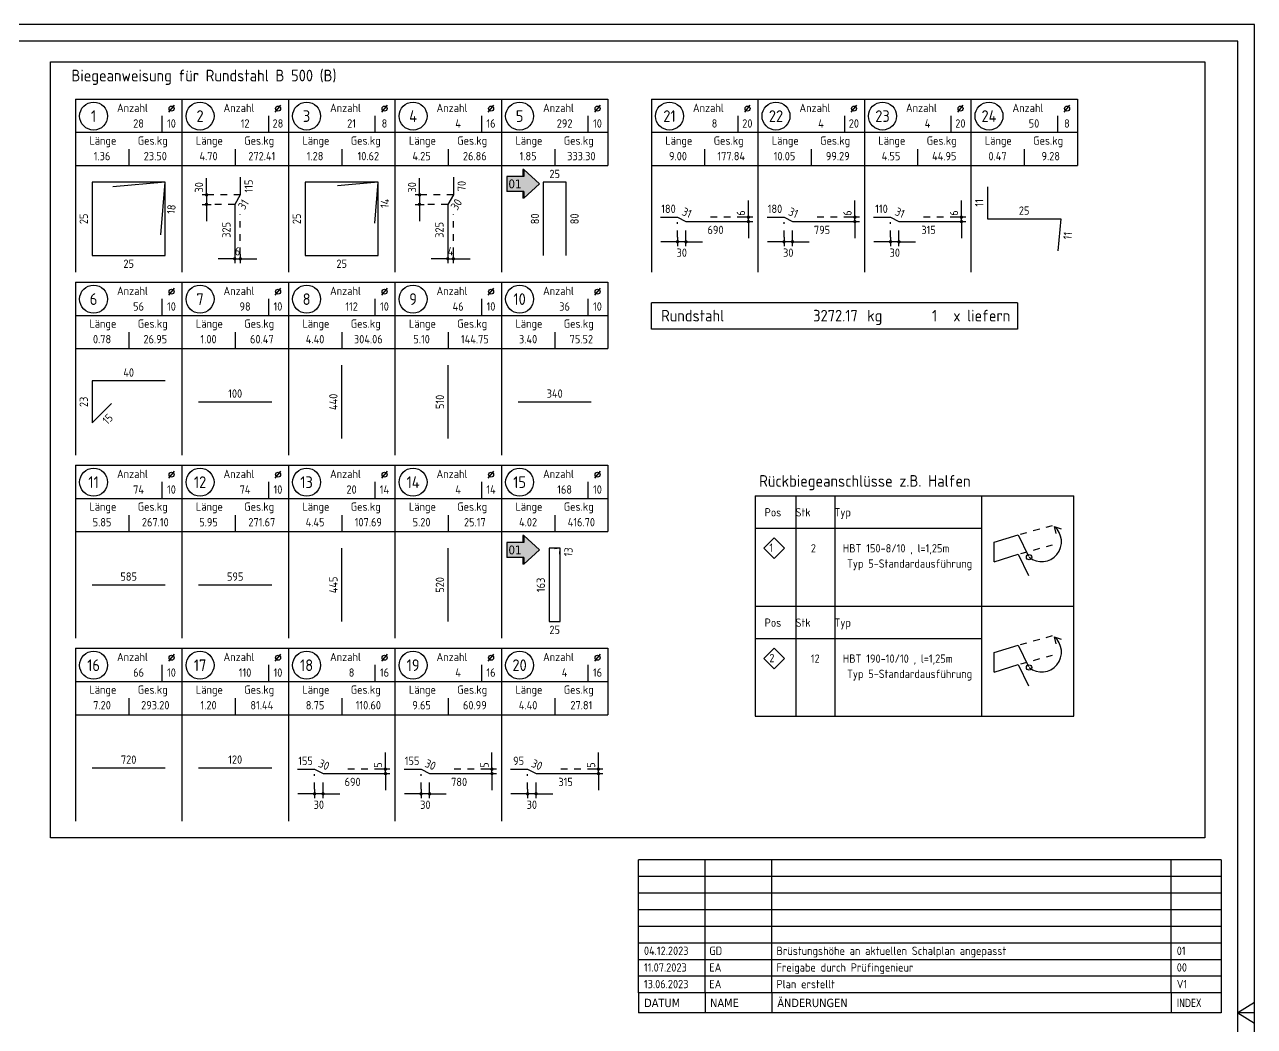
# Model space of a CAD drawing. Extents: x 40 to 135.7, y -30.7 to 15.6.
# Drawn here: x 90.43 to 108.91, y -4.36 to 10.69 of the extents above; entities that cross this region are included whole.
import ezdxf
from ezdxf.enums import TextEntityAlignment as Align

# ---------------------------------------------------------------- set-up
doc = ezdxf.new("R2010")
doc.units = 0
doc.header["$LTSCALE"] = 0.5
for name, pattern in [('AUSGEZOGEN', [1000.01, 1000, 0.01]), ('DOT', [0.175, 0.05, -0.125]), ('HIDDEN4', [0.12, 0.02, -0.1])]:
    doc.linetypes.add(name, pattern=pattern)
for name, color, linetype in [('BET-ANS', 7, 'Continuous'), ('grau_hell', 7, 'Continuous'), ('HBT', 7, 'Continuous'), ('INDEX', 7, 'Continuous'), ('MASSE', 7, 'Continuous'), ('OBJEKT', 7, 'Continuous'), ('RAHMEN', 7, 'Continuous'), ('RND', 7, 'Continuous'), ('RND_BILD', 7, 'Continuous'), ('STEMPEL', 7, 'Continuous'), ('TEXT', 7, 'Continuous')]:
    doc.layers.add(name, color=color, linetype=linetype)
doc.styles.add('helv', font='tahoma.ttf')
doc.styles.add('liste', font='isocp-e.shx')
doc.styles.add('txt', font='isocp.shx')
doc.dimstyles.new('DOT_I', dxfattribs={"dimscale": 0.5, "dimtxt": 0.25, "dimasz": 0.25, "dimexe": 0.1, "dimexo": 0.3, "dimgap": 0.1, "dimtad": 1, "dimdec": 3, "dimzin": 3, "dimtxsty": 'txt', "dimblk": 'DOT', "dimblk1": 'DOT', "dimblk2": 'DOT', "dimsah": 1, "dimcen": 0.1, "dimse1": 1, "dimse2": 1, "dimazin": 0, "dimtfac": 1, "dimtdec": 4, "dimtix": 1, "dimtmove": 2, "dimatfit": 3, "dimfxl": 0, "dimtvp": 1, "dimtolj": 1, "dimtzin": 0, "dimarcsym": 0})

# ---------------------------------------------------------------- blocks, each defined once
blk = doc.blocks.new('Plankopf-ER')
at = {"layer": 'RAHMEN', "color": 7, "linetype": 'Continuous'}
for p, q in [((-0.5, 4.6), (-18, 4.6)), ((-18, 4.1), (-18, 4.6)), ((-16, 4.1), (-16, 4.6)), ((-14, 4.1), (-14, 4.6)), ((-2, 4.1), (-2, 4.6)), ((-0.5, 4.6), (-0.5, 4.1)), ((-0.5, 4.1), (-18, 4.1)), ((-18, 3.6), (-18, 4.1)), ((-16, 3.6), (-16, 4.1)), ((-14, 3.6), (-14, 4.1)), ((-2, 3.6), (-2, 4.1)), ((-0.5, 4.1), (-0.5, 3.6)), ((-0.5, 3.6), (-18, 3.6)), ((-18, 3.1), (-18, 3.6)), ((-16, 3.1), (-16, 3.6)), ((-14, 3.1), (-14, 3.6)), ((-2, 3.1), (-2, 3.6)), ((-0.5, 3.6), (-0.5, 3.1)), ((-0.5, 3.1), (-18, 3.1)), ((-18, 2.6), (-18, 3.1)), ((-16, 2.6), (-16, 3.1)), ((-14, 2.6), (-14, 3.1)), ((-2, 2.6), (-2, 3.1)), ((-0.5, 3.1), (-0.5, 2.6)), ((-0.5, 2.6), (-18, 2.6)), ((-18, 2.1), (-18, 2.6)), ((-16, 2.1), (-16, 2.6)), ((-14, 2.1), (-14, 2.6)), ((-2, 2.1), (-2, 2.6)), ((-0.5, 2.6), (-0.5, 2.1)), ((-0.5, 2.1), (-18, 2.1)), ((-18, 1.6), (-18, 2.1)), ((-16, 1.6), (-16, 2.1)), ((-14, 1.6), (-14, 2.1)), ((-2, 1.6), (-2, 2.1)), ((-0.5, 2.1), (-0.5, 1.6)), ((-0.5, 1.6), (-18, 1.6)), ((-18, 1.1), (-18, 1.6)), ((-16, 1.1), (-16, 1.6)), ((-14, 1.1), (-14, 1.6)), ((-2, 1.1), (-2, 1.6)), ((-0.5, 1.6), (-0.5, 1.1)), ((-0.5, 1.1), (-18, 1.1)), ((-18, 0.6), (-18, 1.1)), ((-16, 0.6), (-16, 1.1)), ((-14, 0.6), (-14, 1.1)), ((-2, 0.6), (-2, 1.1)), ((-0.5, 1.1), (-0.5, 0.6)), ((-0.5, 0.6), (-18, 0.6)), ((-18, 0.6), (-18, 0)), ((-16, 0.6), (-16, 0)), ((-14, 0.6), (-14, 0)), ((-2, 0.6), (-2, 0)), ((-0.5, 0.6), (-0.5, 0)), ((-0.5, 0), (-18, 0))]:
    blk.add_line(p, q, dxfattribs=at)
at = {"layer": 'RAHMEN', "color": 7, "linetype": 'Continuous', "style": 'txt'}
for tag, p in [('INDEX-D8', (-17.841, 4.242)), ('INDEX-N8', (-15.876, 4.242)), ('INDEX-X8', (-13.857, 4.242)), ('INDEX8', (-1.833, 4.242)), ('INDEX-D7', (-17.841, 3.742)), ('INDEX-N7', (-15.876, 3.742)), ('INDEX-X7', (-13.857, 3.742)), ('INDEX7', (-1.833, 3.742)), ('INDEX-D6', (-17.841, 3.242)), ('INDEX-N6', (-15.876, 3.242)), ('INDEX-X6', (-13.857, 3.242)), ('INDEX6', (-1.833, 3.242)), ('INDEX-D5', (-17.841, 2.742)), ('INDEX-N5', (-15.876, 2.742)), ('INDEX-X5', (-13.857, 2.742)), ('INDEX5', (-1.833, 2.742)), ('INDEX-D4', (-17.841, 2.242)), ('INDEX-N4', (-15.876, 2.242)), ('INDEX-X4', (-13.857, 2.242)), ('INDEX4', (-1.833, 2.242)), ('INDEX-D3', (-17.841, 1.742)), ('INDEX-N3', (-15.876, 1.742)), ('INDEX-X3', (-13.857, 1.742)), ('INDEX3', (-1.833, 1.742)), ('INDEX-D2', (-17.841, 1.242)), ('INDEX-N2', (-15.876, 1.242)), ('INDEX-X2', (-13.857, 1.242)), ('INDEX2', (-1.833, 1.242)), ('INDEX-D1', (-17.841, 0.742)), ('INDEX-N1', (-15.876, 0.742)), ('INDEX-X1', (-13.857, 0.742)), ('INDEX1', (-1.833, 0.742))]:
    blk.add_attdef(tag, p, '', height=0.25, dxfattribs=at)
at = {"layer": 'STEMPEL', "color": 7, "linetype": 'Continuous', "style": 'helv'}
for s, p in [('DATUM', (-17.833, 0.176)), ('NAME', (-15.853, 0.176)), ('ÄNDERUNGEN', (-13.833, 0.176))]:
    blk.add_text(s, height=0.25, dxfattribs=at).set_placement(p)
at = {"layer": 'STEMPEL', "color": 7, "linetype": 'Continuous', "style": 'helv', "width": 0.8}
blk.add_text('INDEX', height=0.25, dxfattribs=at).set_placement((-1.833, 0.176))
blk = doc.blocks.new('A1-57-0')
at = {"layer": 'RAHMEN'}
for p, q in [((137.9, 59.4), (0, 59.4)), ((137.9, 0), (137.9, 59.4))]:
    blk.add_line(p, q, dxfattribs=at)
at = {"layer": 'RAHMEN', "color": 5}
for p, q in [((137.4, 58.9), (2, 58.9)), ((137.4, 0.5), (137.4, 58.9))]:
    blk.add_line(p, q, dxfattribs=at)
at = {"layer": 'RAHMEN', "color": 7, "linetype": 'Continuous'}
for p, q in [((137.9, 30.01), (137.4, 29.7)), ((137.4, 29.7), (137.9, 29.39))]:
    blk.add_line(p, q, dxfattribs=at)
blk = doc.blocks.new('DOT')
at = {"layer": 'MASSE', "color": 7, "linetype": 'Continuous'}
for p, q in [((0, 0), (-1, 0)), ((0, 0.54), (0, -0.54))]:
    blk.add_line(p, q, dxfattribs=at)
at = {"layer": 'MASSE', "color": 7, "linetype": 'Continuous', "const_width": 0.2}
blk.add_lwpolyline([(-0.1, 0, 1), (0.1, 0, 1)], format="xyb", close=True, dxfattribs=at)
blk = doc.blocks.new('*D63')
at = {"layer": 'DEFPOINTS', "color": 0, "linetype": 'AUSGEZOGEN', "transparency": 16777216}
for p in [(96.788, 7.171), (96.872, 7.171), (96.872, 7.171)]:
    blk.add_point(p, dxfattribs=at)
at = {"layer": 'RND_BILD', "color": 0, "linetype": 'AUSGEZOGEN', "lineweight": -2, "transparency": 16777216}
for p, q in [((96.663, 7.171), (96.538, 7.171)), ((96.788, 7.171), (96.872, 7.171)), ((96.997, 7.171), (97.122, 7.171))]:
    blk.add_line(p, q, dxfattribs=at)
at = {"layer": 'RND_BILD', "color": 0, "linetype": 'AUSGEZOGEN', "lineweight": -2, "transparency": 16777216, "xscale": 0.125, "yscale": 0.125, "zscale": 0.125}
blk.add_blockref('DOT', (96.788, 7.171), dxfattribs=at)
at = {"layer": 'RND_BILD', "color": 0, "linetype": 'AUSGEZOGEN', "lineweight": -2, "transparency": 16777216, "xscale": 0.125, "yscale": 0.125, "zscale": 0.125, "rotation": 180}
blk.add_blockref('DOT', (96.872, 7.171), dxfattribs=at)
at = {"layer": 'RND_BILD', "color": 0, "linetype": 'AUSGEZOGEN', "transparency": 16777216, "insert": (96.83, 7.283), "char_height": 0.125, "attachment_point": 5, "style": 'txt'}
blk.add_mtext('\\A1;4', dxfattribs=at)
blk = doc.blocks.new('*D64')
at = {"layer": 'DEFPOINTS', "color": 0, "linetype": 'AUSGEZOGEN', "transparency": 16777216}
for p in [(96.364, 8.131), (96.364, 7.988), (96.364, 7.988)]:
    blk.add_point(p, dxfattribs=at)
at = {"layer": 'MASSE', "color": 0, "linetype": 'AUSGEZOGEN', "lineweight": -2, "transparency": 16777216}
for p, q in [((96.364, 8.256), (96.364, 8.381)), ((96.364, 8.131), (96.364, 7.988)), ((96.364, 7.863), (96.364, 7.738))]:
    blk.add_line(p, q, dxfattribs=at)
at = {"layer": 'MASSE', "color": 0, "linetype": 'AUSGEZOGEN', "lineweight": -2, "transparency": 16777216, "xscale": 0.125, "yscale": 0.125, "zscale": 0.125}
for p, rotation in [((96.364, 8.131), 270), ((96.364, 7.988), 90)]:
    blk.add_blockref('DOT', p, dxfattribs=dict(at, rotation=rotation))
at = {"layer": 'MASSE', "color": 0, "linetype": 'AUSGEZOGEN', "transparency": 16777216, "insert": (96.251, 8.244), "char_height": 0.125, "attachment_point": 5, "rotation": 90, "style": 'txt'}
blk.add_mtext('\\A1;30', dxfattribs=at)
blk = doc.blocks.new('*D65')
at = {"layer": 'DEFPOINTS', "color": 0, "linetype": 'AUSGEZOGEN', "transparency": 16777216}
for p in [(93.588, 7.171), (93.672, 7.171), (93.672, 7.171)]:
    blk.add_point(p, dxfattribs=at)
at = {"layer": 'RND_BILD', "color": 0, "linetype": 'AUSGEZOGEN', "lineweight": -2, "transparency": 16777216}
for p, q in [((93.463, 7.171), (93.338, 7.171)), ((93.588, 7.171), (93.672, 7.171)), ((93.797, 7.171), (93.922, 7.171))]:
    blk.add_line(p, q, dxfattribs=at)
at = {"layer": 'RND_BILD', "color": 0, "linetype": 'AUSGEZOGEN', "lineweight": -2, "transparency": 16777216, "xscale": 0.125, "yscale": 0.125, "zscale": 0.125}
blk.add_blockref('DOT', (93.588, 7.171), dxfattribs=at)
at = {"layer": 'RND_BILD', "color": 0, "linetype": 'AUSGEZOGEN', "lineweight": -2, "transparency": 16777216, "xscale": 0.125, "yscale": 0.125, "zscale": 0.125, "rotation": 180}
blk.add_blockref('DOT', (93.672, 7.171), dxfattribs=at)
at = {"layer": 'RND_BILD', "color": 0, "linetype": 'AUSGEZOGEN', "transparency": 16777216, "insert": (93.63, 7.283), "char_height": 0.125, "attachment_point": 5, "style": 'txt'}
blk.add_mtext('\\A1;6', dxfattribs=at)
blk = doc.blocks.new('*D66')
at = {"layer": 'DEFPOINTS', "color": 0, "linetype": 'AUSGEZOGEN', "transparency": 16777216}
for p in [(93.164, 8.131), (93.164, 7.988), (93.164, 7.988)]:
    blk.add_point(p, dxfattribs=at)
at = {"layer": 'MASSE', "color": 0, "linetype": 'AUSGEZOGEN', "lineweight": -2, "transparency": 16777216}
for p, q in [((93.164, 8.256), (93.164, 8.381)), ((93.164, 8.131), (93.164, 7.988)), ((93.164, 7.863), (93.164, 7.738))]:
    blk.add_line(p, q, dxfattribs=at)
at = {"layer": 'MASSE', "color": 0, "linetype": 'AUSGEZOGEN', "lineweight": -2, "transparency": 16777216, "xscale": 0.125, "yscale": 0.125, "zscale": 0.125}
for p, rotation in [((93.164, 8.131), 270), ((93.164, 7.988), 90)]:
    blk.add_blockref('DOT', p, dxfattribs=dict(at, rotation=rotation))
at = {"layer": 'MASSE', "color": 0, "linetype": 'AUSGEZOGEN', "transparency": 16777216, "insert": (93.051, 8.244), "char_height": 0.125, "attachment_point": 5, "rotation": 90, "style": 'txt'}
blk.add_mtext('\\A1;30', dxfattribs=at)
blk = doc.blocks.new('*D67')
at = {"layer": 'DEFPOINTS', "color": 0, "linetype": 'AUSGEZOGEN', "transparency": 16777216}
for p in [(104.504, 7.796), (104.504, 7.796), (104.504, 7.729)]:
    blk.add_point(p, dxfattribs=at)
at = {"layer": 'RND_BILD', "color": 0, "linetype": 'AUSGEZOGEN', "lineweight": -2, "transparency": 16777216}
for p, q in [((104.504, 7.921), (104.504, 8.046)), ((104.504, 7.729), (104.504, 7.796)), ((104.504, 7.604), (104.504, 7.479))]:
    blk.add_line(p, q, dxfattribs=at)
at = {"layer": 'RND_BILD', "color": 0, "linetype": 'AUSGEZOGEN', "lineweight": -2, "transparency": 16777216, "xscale": 0.125, "yscale": 0.125, "zscale": 0.125}
for p, rotation in [((104.504, 7.796), 270), ((104.504, 7.729), 90)]:
    blk.add_blockref('DOT', p, dxfattribs=dict(at, rotation=rotation))
at = {"layer": 'RND_BILD', "color": 0, "linetype": 'AUSGEZOGEN', "transparency": 16777216, "insert": (104.392, 7.857), "char_height": 0.125, "attachment_point": 5, "rotation": 90, "style": 'txt'}
blk.add_mtext('\\A1;6', dxfattribs=at)
blk = doc.blocks.new('*D68')
at = {"layer": 'DEFPOINTS', "color": 0, "linetype": 'AUSGEZOGEN', "transparency": 16777216}
for p in [(103.439, 7.426), (103.439, 7.426), (103.566, 7.426)]:
    blk.add_point(p, dxfattribs=at)
at = {"layer": 'MASSE', "color": 0, "linetype": 'AUSGEZOGEN', "lineweight": -2, "transparency": 16777216}
for p, q in [((103.314, 7.426), (103.189, 7.426)), ((103.566, 7.426), (103.439, 7.426)), ((103.691, 7.426), (103.816, 7.426))]:
    blk.add_line(p, q, dxfattribs=at)
at = {"layer": 'MASSE', "color": 0, "linetype": 'AUSGEZOGEN', "lineweight": -2, "transparency": 16777216, "xscale": 0.125, "yscale": 0.125, "zscale": 0.125}
blk.add_blockref('DOT', (103.439, 7.426), dxfattribs=at)
at = {"layer": 'MASSE', "color": 0, "linetype": 'AUSGEZOGEN', "lineweight": -2, "transparency": 16777216, "xscale": 0.125, "yscale": 0.125, "zscale": 0.125, "rotation": 180}
blk.add_blockref('DOT', (103.566, 7.426), dxfattribs=at)
at = {"layer": 'MASSE', "color": 0, "linetype": 'AUSGEZOGEN', "transparency": 16777216, "insert": (103.503, 7.262), "char_height": 0.125, "attachment_point": 5, "style": 'txt'}
blk.add_mtext('\\A1;30', dxfattribs=at)
blk = doc.blocks.new('*D69')
at = {"layer": 'DEFPOINTS', "color": 0, "linetype": 'AUSGEZOGEN', "transparency": 16777216}
for p in [(102.904, 7.796), (102.904, 7.796), (102.904, 7.729)]:
    blk.add_point(p, dxfattribs=at)
at = {"layer": 'RND_BILD', "color": 0, "linetype": 'AUSGEZOGEN', "lineweight": -2, "transparency": 16777216}
for p, q in [((102.904, 7.921), (102.904, 8.046)), ((102.904, 7.729), (102.904, 7.796)), ((102.904, 7.604), (102.904, 7.479))]:
    blk.add_line(p, q, dxfattribs=at)
at = {"layer": 'RND_BILD', "color": 0, "linetype": 'AUSGEZOGEN', "lineweight": -2, "transparency": 16777216, "xscale": 0.125, "yscale": 0.125, "zscale": 0.125}
for p, rotation in [((102.904, 7.796), 270), ((102.904, 7.729), 90)]:
    blk.add_blockref('DOT', p, dxfattribs=dict(at, rotation=rotation))
at = {"layer": 'RND_BILD', "color": 0, "linetype": 'AUSGEZOGEN', "transparency": 16777216, "insert": (102.792, 7.857), "char_height": 0.125, "attachment_point": 5, "rotation": 90, "style": 'txt'}
blk.add_mtext('\\A1;6', dxfattribs=at)
blk = doc.blocks.new('*D70')
at = {"layer": 'DEFPOINTS', "color": 0, "linetype": 'AUSGEZOGEN', "transparency": 16777216}
for p in [(101.839, 7.426), (101.839, 7.426), (101.966, 7.426)]:
    blk.add_point(p, dxfattribs=at)
at = {"layer": 'MASSE', "color": 0, "linetype": 'AUSGEZOGEN', "lineweight": -2, "transparency": 16777216}
for p, q in [((101.714, 7.426), (101.589, 7.426)), ((101.966, 7.426), (101.839, 7.426)), ((102.091, 7.426), (102.216, 7.426))]:
    blk.add_line(p, q, dxfattribs=at)
at = {"layer": 'MASSE', "color": 0, "linetype": 'AUSGEZOGEN', "lineweight": -2, "transparency": 16777216, "xscale": 0.125, "yscale": 0.125, "zscale": 0.125}
blk.add_blockref('DOT', (101.839, 7.426), dxfattribs=at)
at = {"layer": 'MASSE', "color": 0, "linetype": 'AUSGEZOGEN', "lineweight": -2, "transparency": 16777216, "xscale": 0.125, "yscale": 0.125, "zscale": 0.125, "rotation": 180}
blk.add_blockref('DOT', (101.966, 7.426), dxfattribs=at)
at = {"layer": 'MASSE', "color": 0, "linetype": 'AUSGEZOGEN', "transparency": 16777216, "insert": (101.903, 7.262), "char_height": 0.125, "attachment_point": 5, "style": 'txt'}
blk.add_mtext('\\A1;30', dxfattribs=at)
blk = doc.blocks.new('*D71')
at = {"layer": 'DEFPOINTS', "color": 0, "linetype": 'AUSGEZOGEN', "transparency": 16777216}
for p in [(101.304, 7.796), (101.304, 7.796), (101.304, 7.729)]:
    blk.add_point(p, dxfattribs=at)
at = {"layer": 'RND_BILD', "color": 0, "linetype": 'AUSGEZOGEN', "lineweight": -2, "transparency": 16777216}
for p, q in [((101.304, 7.921), (101.304, 8.046)), ((101.304, 7.729), (101.304, 7.796)), ((101.304, 7.604), (101.304, 7.479))]:
    blk.add_line(p, q, dxfattribs=at)
at = {"layer": 'RND_BILD', "color": 0, "linetype": 'AUSGEZOGEN', "lineweight": -2, "transparency": 16777216, "xscale": 0.125, "yscale": 0.125, "zscale": 0.125}
for p, rotation in [((101.304, 7.796), 270), ((101.304, 7.729), 90)]:
    blk.add_blockref('DOT', p, dxfattribs=dict(at, rotation=rotation))
at = {"layer": 'RND_BILD', "color": 0, "linetype": 'AUSGEZOGEN', "transparency": 16777216, "insert": (101.192, 7.857), "char_height": 0.125, "attachment_point": 5, "rotation": 90, "style": 'txt'}
blk.add_mtext('\\A1;6', dxfattribs=at)
blk = doc.blocks.new('*D72')
at = {"layer": 'DEFPOINTS', "color": 0, "linetype": 'AUSGEZOGEN', "transparency": 16777216}
for p in [(100.239, 7.426), (100.239, 7.426), (100.366, 7.426)]:
    blk.add_point(p, dxfattribs=at)
at = {"layer": 'MASSE', "color": 0, "linetype": 'AUSGEZOGEN', "lineweight": -2, "transparency": 16777216}
for p, q in [((100.114, 7.426), (99.989, 7.426)), ((100.366, 7.426), (100.239, 7.426)), ((100.491, 7.426), (100.616, 7.426))]:
    blk.add_line(p, q, dxfattribs=at)
at = {"layer": 'MASSE', "color": 0, "linetype": 'AUSGEZOGEN', "lineweight": -2, "transparency": 16777216, "xscale": 0.125, "yscale": 0.125, "zscale": 0.125}
blk.add_blockref('DOT', (100.239, 7.426), dxfattribs=at)
at = {"layer": 'MASSE', "color": 0, "linetype": 'AUSGEZOGEN', "lineweight": -2, "transparency": 16777216, "xscale": 0.125, "yscale": 0.125, "zscale": 0.125, "rotation": 180}
blk.add_blockref('DOT', (100.366, 7.426), dxfattribs=at)
at = {"layer": 'MASSE', "color": 0, "linetype": 'AUSGEZOGEN', "transparency": 16777216, "insert": (100.303, 7.262), "char_height": 0.125, "attachment_point": 5, "style": 'txt'}
blk.add_mtext('\\A1;30', dxfattribs=at)
blk = doc.blocks.new('*D73')
at = {"layer": 'DEFPOINTS', "color": 0, "linetype": 'AUSGEZOGEN', "transparency": 16777216}
for p in [(99.052, -0.498), (99.052, -0.498), (99.052, -0.565)]:
    blk.add_point(p, dxfattribs=at)
at = {"layer": 'RND_BILD', "color": 0, "linetype": 'AUSGEZOGEN', "lineweight": -2, "transparency": 16777216}
for p, q in [((99.052, -0.373), (99.052, -0.248)), ((99.052, -0.565), (99.052, -0.498)), ((99.052, -0.69), (99.052, -0.815))]:
    blk.add_line(p, q, dxfattribs=at)
at = {"layer": 'RND_BILD', "color": 0, "linetype": 'AUSGEZOGEN', "lineweight": -2, "transparency": 16777216, "xscale": 0.125, "yscale": 0.125, "zscale": 0.125}
for p, rotation in [((99.052, -0.498), 270), ((99.052, -0.565), 90)]:
    blk.add_blockref('DOT', p, dxfattribs=dict(at, rotation=rotation))
at = {"layer": 'RND_BILD', "color": 0, "linetype": 'AUSGEZOGEN', "transparency": 16777216, "insert": (98.94, -0.437), "char_height": 0.125, "attachment_point": 5, "rotation": 90, "style": 'txt'}
blk.add_mtext('\\A1;5', dxfattribs=at)
blk = doc.blocks.new('*D74')
at = {"layer": 'DEFPOINTS', "color": 0, "linetype": 'AUSGEZOGEN', "transparency": 16777216}
for p in [(97.987, -0.868), (97.987, -0.868), (98.115, -0.868)]:
    blk.add_point(p, dxfattribs=at)
at = {"layer": 'MASSE', "color": 0, "linetype": 'AUSGEZOGEN', "lineweight": -2, "transparency": 16777216}
for p, q in [((97.862, -0.868), (97.737, -0.868)), ((98.115, -0.868), (97.987, -0.868)), ((98.24, -0.868), (98.365, -0.868))]:
    blk.add_line(p, q, dxfattribs=at)
at = {"layer": 'MASSE', "color": 0, "linetype": 'AUSGEZOGEN', "lineweight": -2, "transparency": 16777216, "xscale": 0.125, "yscale": 0.125, "zscale": 0.125}
blk.add_blockref('DOT', (97.987, -0.868), dxfattribs=at)
at = {"layer": 'MASSE', "color": 0, "linetype": 'AUSGEZOGEN', "lineweight": -2, "transparency": 16777216, "xscale": 0.125, "yscale": 0.125, "zscale": 0.125, "rotation": 180}
blk.add_blockref('DOT', (98.115, -0.868), dxfattribs=at)
at = {"layer": 'MASSE', "color": 0, "linetype": 'AUSGEZOGEN', "transparency": 16777216, "insert": (98.051, -1.033), "char_height": 0.125, "attachment_point": 5, "style": 'txt'}
blk.add_mtext('\\A1;30', dxfattribs=at)
blk = doc.blocks.new('*D75')
at = {"layer": 'DEFPOINTS', "color": 0, "linetype": 'AUSGEZOGEN', "transparency": 16777216}
for p in [(97.452, -0.498), (97.452, -0.498), (97.452, -0.565)]:
    blk.add_point(p, dxfattribs=at)
at = {"layer": 'RND_BILD', "color": 0, "linetype": 'AUSGEZOGEN', "lineweight": -2, "transparency": 16777216}
for p, q in [((97.452, -0.373), (97.452, -0.248)), ((97.452, -0.565), (97.452, -0.498)), ((97.452, -0.69), (97.452, -0.815))]:
    blk.add_line(p, q, dxfattribs=at)
at = {"layer": 'RND_BILD', "color": 0, "linetype": 'AUSGEZOGEN', "lineweight": -2, "transparency": 16777216, "xscale": 0.125, "yscale": 0.125, "zscale": 0.125}
for p, rotation in [((97.452, -0.498), 270), ((97.452, -0.565), 90)]:
    blk.add_blockref('DOT', p, dxfattribs=dict(at, rotation=rotation))
at = {"layer": 'RND_BILD', "color": 0, "linetype": 'AUSGEZOGEN', "transparency": 16777216, "insert": (97.34, -0.437), "char_height": 0.125, "attachment_point": 5, "rotation": 90, "style": 'txt'}
blk.add_mtext('\\A1;5', dxfattribs=at)
blk = doc.blocks.new('*D76')
at = {"layer": 'DEFPOINTS', "color": 0, "linetype": 'AUSGEZOGEN', "transparency": 16777216}
for p in [(96.387, -0.868), (96.387, -0.868), (96.515, -0.868)]:
    blk.add_point(p, dxfattribs=at)
at = {"layer": 'MASSE', "color": 0, "linetype": 'AUSGEZOGEN', "lineweight": -2, "transparency": 16777216}
for p, q in [((96.262, -0.868), (96.137, -0.868)), ((96.515, -0.868), (96.387, -0.868)), ((96.64, -0.868), (96.765, -0.868))]:
    blk.add_line(p, q, dxfattribs=at)
at = {"layer": 'MASSE', "color": 0, "linetype": 'AUSGEZOGEN', "lineweight": -2, "transparency": 16777216, "xscale": 0.125, "yscale": 0.125, "zscale": 0.125}
blk.add_blockref('DOT', (96.387, -0.868), dxfattribs=at)
at = {"layer": 'MASSE', "color": 0, "linetype": 'AUSGEZOGEN', "lineweight": -2, "transparency": 16777216, "xscale": 0.125, "yscale": 0.125, "zscale": 0.125, "rotation": 180}
blk.add_blockref('DOT', (96.515, -0.868), dxfattribs=at)
at = {"layer": 'MASSE', "color": 0, "linetype": 'AUSGEZOGEN', "transparency": 16777216, "insert": (96.451, -1.033), "char_height": 0.125, "attachment_point": 5, "style": 'txt'}
blk.add_mtext('\\A1;30', dxfattribs=at)
blk = doc.blocks.new('*D77')
at = {"layer": 'DEFPOINTS', "color": 0, "linetype": 'AUSGEZOGEN', "transparency": 16777216}
for p in [(95.852, -0.498), (95.852, -0.498), (95.852, -0.565)]:
    blk.add_point(p, dxfattribs=at)
at = {"layer": 'RND_BILD', "color": 0, "linetype": 'AUSGEZOGEN', "lineweight": -2, "transparency": 16777216}
for p, q in [((95.852, -0.373), (95.852, -0.248)), ((95.852, -0.565), (95.852, -0.498)), ((95.852, -0.69), (95.852, -0.815))]:
    blk.add_line(p, q, dxfattribs=at)
at = {"layer": 'RND_BILD', "color": 0, "linetype": 'AUSGEZOGEN', "lineweight": -2, "transparency": 16777216, "xscale": 0.125, "yscale": 0.125, "zscale": 0.125}
for p, rotation in [((95.852, -0.498), 270), ((95.852, -0.565), 90)]:
    blk.add_blockref('DOT', p, dxfattribs=dict(at, rotation=rotation))
at = {"layer": 'RND_BILD', "color": 0, "linetype": 'AUSGEZOGEN', "transparency": 16777216, "insert": (95.74, -0.437), "char_height": 0.125, "attachment_point": 5, "rotation": 90, "style": 'txt'}
blk.add_mtext('\\A1;5', dxfattribs=at)
blk = doc.blocks.new('*D78')
at = {"layer": 'DEFPOINTS', "color": 0, "linetype": 'AUSGEZOGEN', "transparency": 16777216}
for p in [(94.787, -0.868), (94.787, -0.868), (94.915, -0.868)]:
    blk.add_point(p, dxfattribs=at)
at = {"layer": 'MASSE', "color": 0, "linetype": 'AUSGEZOGEN', "lineweight": -2, "transparency": 16777216}
for p, q in [((94.662, -0.868), (94.537, -0.868)), ((94.915, -0.868), (94.787, -0.868)), ((95.04, -0.868), (95.165, -0.868))]:
    blk.add_line(p, q, dxfattribs=at)
at = {"layer": 'MASSE', "color": 0, "linetype": 'AUSGEZOGEN', "lineweight": -2, "transparency": 16777216, "xscale": 0.125, "yscale": 0.125, "zscale": 0.125}
blk.add_blockref('DOT', (94.787, -0.868), dxfattribs=at)
at = {"layer": 'MASSE', "color": 0, "linetype": 'AUSGEZOGEN', "lineweight": -2, "transparency": 16777216, "xscale": 0.125, "yscale": 0.125, "zscale": 0.125, "rotation": 180}
blk.add_blockref('DOT', (94.915, -0.868), dxfattribs=at)
at = {"layer": 'MASSE', "color": 0, "linetype": 'AUSGEZOGEN', "transparency": 16777216, "insert": (94.851, -1.033), "char_height": 0.125, "attachment_point": 5, "style": 'txt'}
blk.add_mtext('\\A1;30', dxfattribs=at)
blk = doc.blocks.new('RND_LIS2')
at = {"layer": 'RND', "color": 3, "linetype": 'Continuous'}
for p, q in [((0, 0), (0, -5.2)), ((0, 0), (3.2, 0)), ((3.2, 0), (3.2, -2)), ((2.6, -0.503), (2.6, -1)), ((0, -1), (3.2, -1)), ((1.6, -1.503), (1.6, -2)), ((0, -2), (3.2, -2))]:
    blk.add_line(p, q, dxfattribs=at)
at = {"layer": 'RND', "color": 7, "linetype": 'Continuous'}
blk.add_line((2.805, -0.39), (2.973, -0.186), dxfattribs=at)
at = {"layer": 'RND', "color": 1, "linetype": 'Continuous'}
blk.add_circle((0.545, -0.513), 0.42, dxfattribs=at)
at = {"layer": 'RND', "color": 7, "linetype": 'Continuous'}
blk.add_circle((2.889, -0.288), 0.075, dxfattribs=at)
at = {"layer": 'RND', "color": 7, "linetype": 'Continuous', "style": 'txt'}
for s, p in [('Anzahl', (1.249, -0.391)), ('Länge', (0.42, -1.373)), ('Ges.kg', (1.872, -1.373))]:
    blk.add_text(s, height=0.25, dxfattribs=at).set_placement(p)
at = {"layer": 'RND', "color": 1, "linetype": 'Continuous', "style": 'txt'}
blk.add_attdef('POS1', text='', height=0.35, dxfattribs=at).set_placement((0.545, -0.513), align=Align.MIDDLE)
at = {"layer": 'RND', "color": 7, "linetype": 'Continuous', "style": 'txt'}
for tag, p in [('STK1', (1.897, -0.859)), ('DS1', (2.885, -0.859)), ('LANG1', (0.8, -1.841)), ('GEW', (2.4, -1.841))]:
    blk.add_attdef(tag, text='', height=0.25, dxfattribs=at).set_placement(p, align=Align.CENTER)
blk = doc.blocks.new('RND_SUM')
at = {"layer": 'RND', "color": 5, "linetype": 'Continuous'}
for p, q in [((0, 0), (0, 0.8)), ((11, 0.8), (0, 0.8)), ((11, 0.8), (11, 0)), ((11, 0), (0, 0))]:
    blk.add_line(p, q, dxfattribs=at)
at = {"layer": 'RND', "color": 1, "linetype": 'Continuous', "style": 'txt'}
for s, p in [('Rundstahl', (0.292, 0.235)), ('kg', (6.483, 0.235))]:
    blk.add_text(s, height=0.35, dxfattribs=at).set_placement(p)
blk.add_text('x liefern', height=0.35, dxfattribs=at).set_placement((10.784, 0.235), align=Align.RIGHT)
for tag, p in [('RND-S', (6.203, 0.235)), ('RND-Z', (8.59, 0.235))]:
    blk.add_attdef(tag, text='', height=0.35, dxfattribs=at).set_placement(p, align=Align.RIGHT)
blk = doc.blocks.new('hin_ind5')
at = {"layer": 'grau_hell', "linetype": 'AUSGEZOGEN'}
h = blk.add_hatch(color=9, dxfattribs=at)
h.dxf.hatch_style = 2
h.paths.add_polyline_path([(0, 0), (0.619, -0.577), (0.619, -0.3), (1.306, -0.3), (1.306, 0.3), (0.619, 0.3), (0.619, 0.577)])
h.paths.add_polyline_path([(0.34, -0.274), (1.311, -0.274), (1.311, 0.274), (0.34, 0.274)], flags=9)
at = {"layer": 'OBJEKT', "linetype": 'AUSGEZOGEN'}
for points in [[(0.619, 0.3), (0.66, 0.3), (0.66, 0.577), (0.619, 0.577)], [(0.619, -0.577), (0.66, -0.577), (0.66, -0.3), (0.619, -0.3)]]:
    blk.add_hatch(color=1, dxfattribs=at).paths.add_polyline_path(points)
at = {"layer": 'OBJEKT', "color": 1, "linetype": 'AUSGEZOGEN'}
for p, q in [((0, 0), (0.619, 0.577)), ((0.619, 0.577), (0.619, 0.3)), ((0.619, 0.577), (0.66, 0.577)), ((0.66, 0.577), (0.66, 0.3)), ((0, 0), (0.619, -0.577)), ((0.619, 0.3), (1.306, 0.3)), ((1.306, 0.3), (1.306, -0.3)), ((0.619, -0.3), (0.619, -0.577)), ((0.619, -0.3), (1.306, -0.3)), ((0.66, -0.3), (0.66, -0.577))]:
    blk.add_line(p, q, dxfattribs=at)
at = {"layer": 'OBJEKT', "color": 7, "linetype": 'AUSGEZOGEN'}
blk.add_line((0.619, -0.577), (0.66, -0.577), dxfattribs=at)
at = {"layer": 'INDEX', "color": 1, "linetype": 'Continuous', "style": 'helv'}
blk.add_attdef('INDEX', text='', height=0.35, rotation=360, dxfattribs=at).set_placement((1.259, 0), align=Align.MIDDLE_RIGHT)

msp = doc.modelspace()

# ---------------------------------------------------------------- linework, layer by layer
at = {"layer": 'HBT', "color": 5, "linetype": 'Continuous'}
for p, q in [((101.4053, 3.6106), (101.4053, 1.9532)), ((101.4053, 3.6106), (106.1947, 3.6106)), ((106.1947, 1.9532), (106.1947, 3.6106)), ((101.4053, 1.9532), (106.1947, 1.9532)), ((101.4053, 1.9532), (101.4053, 0.2957)), ((101.4053, 1.9532), (106.1947, 1.9532)), ((106.1947, 0.2957), (106.1947, 1.9532)), ((101.4053, 0.2957), (106.1947, 0.2957)), ((101.4053, 0.2957), (106.1947, 0.2957))]:
    msp.add_line(p, q, dxfattribs=at)
at = {"layer": 'OBJEKT', "color": 7, "linetype": 'Continuous'}
for p, q in [((102.0149, 3.6106), (102.0149, 1.9532)), ((102.6034, 3.6106), (102.6034, 1.9532)), ((104.8065, 3.6106), (104.8065, 1.9532)), ((102.0149, 1.9532), (102.0149, 0.2957)), ((102.6034, 1.9532), (102.6034, 0.2957)), ((104.8065, 1.9532), (104.8065, 0.2957))]:
    msp.add_line(p, q, dxfattribs=at)
at = {"layer": 'RAHMEN', "color": 7, "linetype": 'Continuous'}
msp.add_line((108.9053, -4.1609), (108.6553, -4.1609), dxfattribs=at)
at = {"layer": 'RND', "color": 1, "linetype": 'DOT'}
for p, q in [((105.3915, 3.0322), (105.8733, 3.1653)), ((105.3947, 2.7407), (105.8733, 2.8739)), ((105.3915, 1.3747), (105.8733, 1.5079)), ((105.3947, 1.0833), (105.8733, 1.2164))]:
    msp.add_line(p, q, dxfattribs=at)
at = {"layer": 'RND', "color": 102, "linetype": 'AUSGEZOGEN'}
for p, q in [((105.8977, 3.148), (106.0042, 3.1144)), ((105.8977, 3.148), (105.923, 3.0443)), ((105.8977, 1.4905), (106.0042, 1.4569)), ((105.8977, 1.4905), (105.923, 1.3869))]:
    msp.add_line(p, q, dxfattribs=at)
at = {"layer": 'RND', "color": 1, "linetype": 'AUSGEZOGEN'}
for p, q in [((104.9975, 2.9146), (105.3548, 3.0226)), ((105.3548, 3.0226), (105.5121, 2.703)), ((104.9975, 2.6183), (104.9975, 2.9146)), ((104.9975, 2.6183), (105.3548, 2.7312)), ((105.3548, 2.7312), (105.5121, 2.4115)), ((104.9975, 1.2572), (105.3548, 1.3652)), ((105.3548, 1.3652), (105.5121, 1.0455)), ((104.9975, 0.9608), (104.9975, 1.2572)), ((104.9975, 0.9608), (105.3548, 1.0737)), ((105.3548, 1.0737), (105.5121, 0.7541))]:
    msp.add_line(p, q, dxfattribs=at)
at = {"layer": 'RND', "color": 7, "linetype": 'AUSGEZOGEN'}
for points in [[(101.8454, 2.823), (101.6915, 2.9768), (101.5377, 2.823), (101.6915, 2.6692)], [(101.8454, 1.1655), (101.6915, 1.3194), (101.5377, 1.1655), (101.6915, 1.0117)]]:
    msp.add_lwpolyline(points, close=True, dxfattribs=at)
for centre in [(105.5205, 2.687), (105.5205, 1.0295)]:
    msp.add_circle(centre, 0.04, dxfattribs=at)
at = {"layer": 'RND', "color": 102, "linetype": 'AUSGEZOGEN'}
for centre in [(105.7089, 2.9177), (105.7089, 1.2602)]:
    msp.add_arc(centre, 0.2979, 230.77636, 50.64229, dxfattribs=at)
at = {"layer": 'RND_BILD', "color": 7, "linetype": 'HIDDEN4'}
for p, q in [((93.6718, 8.1309), (93.2314, 8.1309)), ((96.8718, 8.1309), (96.4314, 8.1309)), ((93.5876, 7.9883), (93.2314, 7.9883)), ((96.7876, 7.9883), (96.4314, 7.9883)), ((93.6718, 7.238), (93.6718, 7.8415)), ((96.8718, 7.238), (96.8718, 7.8415)), ((101.2366, 7.7961), (100.6434, 7.7961)), ((102.8366, 7.7961), (102.2434, 7.7961)), ((104.4366, 7.7961), (103.8434, 7.7961)), ((100.2391, 7.4938), (100.2391, 7.7193)), ((100.3663, 7.4938), (100.3663, 7.6685)), ((101.8391, 7.4938), (101.8391, 7.7193)), ((101.9663, 7.4938), (101.9663, 7.6685)), ((103.4391, 7.4938), (103.4391, 7.7193)), ((103.5663, 7.4938), (103.5663, 7.6685)), ((95.7849, -0.498), (95.1916, -0.498)), ((97.3849, -0.498), (96.7916, -0.498)), ((98.9849, -0.498), (98.3916, -0.498)), ((94.7874, -0.8004), (94.7874, -0.5748)), ((94.9145, -0.8004), (94.9145, -0.6257)), ((96.3874, -0.8004), (96.3874, -0.5748)), ((96.5145, -0.8004), (96.5145, -0.6257)), ((97.9874, -0.8004), (97.9874, -0.5748)), ((98.1145, -0.8004), (98.1145, -0.6257))]:
    msp.add_line(p, q, dxfattribs=at)
at = {"layer": 'RND_BILD', "color": 1, "linetype": 'AUSGEZOGEN'}
for points in [[(92.4755, 7.5316), (92.5445, 8.3205), (91.4445, 8.3205), (91.4445, 7.2205), (92.5445, 7.2205), (92.5445, 8.3205), (91.7555, 8.2515)], [(93.6718, 8.3945), (93.6718, 8.1309), (93.5876, 7.9883), (93.5876, 7.2205)], [(95.6908, 7.7069), (95.7445, 8.3205), (94.6445, 8.3205), (94.6445, 7.2205), (95.7445, 7.2205), (95.7445, 8.3205), (95.1308, 8.2669)], [(96.8718, 8.3945), (96.8718, 8.1309), (96.7876, 7.9883), (96.7876, 7.2205)], [(98.5664, 7.2205), (98.5664, 8.3205), (98.2226, 8.3205), (98.2226, 7.2205)], [(104.8962, 8.2536), (104.8962, 7.7696), (105.9962, 7.7696), (105.954, 7.2875)], [(99.9844, 7.7961), (100.2391, 7.7961), (100.3663, 7.7293), (101.2541, 7.7293)], [(101.5844, 7.7961), (101.8391, 7.7961), (101.9663, 7.7293), (102.8541, 7.7293)], [(103.1844, 7.7961), (103.4391, 7.7961), (103.5663, 7.7293), (104.4541, 7.7293)], [(95.1945, 4.4705), (95.1945, 5.5705)], [(96.7945, 4.4705), (96.7945, 5.5705)], [(92.5445, 5.3368), (91.4445, 5.3368), (91.4445, 4.7043), (91.7362, 4.996)], [(93.0445, 5.0205), (94.1445, 5.0205)], [(97.8445, 5.0205), (98.9445, 5.0205)], [(95.1945, 1.7205), (95.1945, 2.8205)], [(96.7945, 1.7205), (96.7945, 2.8205)], [(98.4712, 2.7331), (98.4788, 2.8205), (98.3101, 2.8205), (98.3101, 1.7205), (98.4788, 1.7205), (98.4788, 2.8205), (98.3914, 2.8129)], [(91.4445, 2.2705), (92.5445, 2.2705)], [(93.0445, 2.2705), (94.1445, 2.2705)], [(91.4445, -0.4795), (92.5445, -0.4795)], [(93.0445, -0.4795), (94.1445, -0.4795)], [(94.5327, -0.498), (94.7874, -0.498), (94.9145, -0.5649), (95.8024, -0.5649)], [(96.1327, -0.498), (96.3874, -0.498), (96.5145, -0.5649), (97.4024, -0.5649)], [(97.7327, -0.498), (97.9874, -0.498), (98.1145, -0.5649), (99.0024, -0.5649)]]:
    msp.add_lwpolyline(points, dxfattribs=at)
at = {"layer": 'TEXT', "color": 7, "linetype": 'Continuous'}
for p, q in [((101.4053, 3.1228), (104.8065, 3.1228)), ((101.4053, 1.4654), (104.8065, 1.4654))]:
    msp.add_line(p, q, dxfattribs=at)
at = {"layer": 'TEXT', "color": 1, "linetype": 'AUSGEZOGEN'}
msp.add_lwpolyline([(90.8179, 10.1316), (108.1582, 10.1316), (108.1582, -1.5282), (90.8179, -1.5282)], close=True, dxfattribs=at)

# ---------------------------------------------------------------- block references
at = {"layer": 'BET-ANS', "xscale": 0.5, "yscale": 0.5, "zscale": 0.5}
msp.add_blockref('Plankopf-ER', (108.6553, -4.1609), dxfattribs=at).add_auto_attribs({'INDEX1': 'V1', 'INDEX-N1': 'EA', 'INDEX-D1': '13.06.2023', 'INDEX-X1': 'Plan erstellt', 'INDEX2': '00', 'INDEX-N2': 'EA', 'INDEX-D2': '11.07.2023', 'INDEX-X2': 'Freigabe durch Prüfingenieur', 'INDEX3': '01', 'INDEX-N3': 'GD', 'INDEX-D3': '04.12.2023', 'INDEX-X3': 'Brüstungshöhe an aktuellen Schalplan angepasst'})
at = {"layer": 'OBJEKT', "color": 7, "linetype": 'AUSGEZOGEN'}
ref = msp.add_blockref('hin_ind5', (98.1644, 8.2958), dxfattribs=dict(at, xscale=-0.375, yscale=0.375, zscale=0.375))
ref.add_attrib('INDEX', '01', dxfattribs={"layer": 'INDEX', "color": 1, "linetype": 'Continuous', "height": 0.13125, "style": 'helv'}).set_placement((97.8965, 8.2958), align=Align.MIDDLE_RIGHT)
ref = msp.add_blockref('hin_ind5', (98.1644, 2.7958), dxfattribs=dict(at, xscale=-0.375, yscale=0.375, zscale=0.375))
ref.add_attrib('INDEX', '01', dxfattribs={"layer": 'INDEX', "color": 1, "linetype": 'Continuous', "height": 0.13125, "style": 'helv'}).set_placement((97.8965, 2.7958), align=Align.MIDDLE_RIGHT)
at = {"layer": 'RAHMEN', "color": 7, "linetype": 'AUSGEZOGEN', "xscale": 0.5, "yscale": 0.5, "zscale": 0.5}
msp.add_blockref('A1-57-0', (39.9553, -19.0109), dxfattribs=at)
at = {"layer": 'RND_BILD', "color": 6, "linetype": 'AUSGEZOGEN', "xscale": 0.5, "yscale": 0.5, "zscale": 0.5}
for p, values in [((91.1945, 9.5705), {'POS1': '1', 'STK1': '28', 'DS1': '10', 'LANG1': '1.36', 'GEW': '23.50'}), ((99.8462, 9.5705), {'POS1': '21', 'STK1': '8', 'DS1': '20', 'LANG1': '9.00', 'GEW': '177.84'})]:
    msp.add_blockref('RND_LIS2', p, dxfattribs=at).add_auto_attribs(values)
at = {"layer": 'RND_BILD', "color": 7, "linetype": 'AUSGEZOGEN', "xscale": 0.5, "yscale": 0.5, "zscale": 0.5}
for name, p, values in [('RND_LIS2', (92.7945, 9.5705), {'POS1': '2', 'STK1': '12', 'DS1': '28', 'LANG1': '4.70', 'GEW': '272.41'}), ('RND_LIS2', (94.3945, 9.5705), {'POS1': '3', 'STK1': '21', 'DS1': '8', 'LANG1': '1.28', 'GEW': '10.62'}), ('RND_LIS2', (95.9945, 9.5705), {'POS1': '4', 'STK1': '4', 'DS1': '16', 'LANG1': '4.25', 'GEW': '26.86'}), ('RND_LIS2', (97.5945, 9.5705), {'POS1': '5', 'STK1': '292', 'DS1': '10', 'LANG1': '1.85', 'GEW': '333.30'}), ('RND_LIS2', (101.4462, 9.5705), {'POS1': '22', 'STK1': '4', 'DS1': '20', 'LANG1': '10.05', 'GEW': '99.29'}), ('RND_LIS2', (103.0462, 9.5705), {'POS1': '23', 'STK1': '4', 'DS1': '20', 'LANG1': '4.55', 'GEW': '44.95'}), ('RND_LIS2', (104.6462, 9.5705), {'POS1': '24', 'STK1': '50', 'DS1': '8', 'LANG1': '0.47', 'GEW': '9.28'}), ('RND_LIS2', (91.1945, 6.8205), {'POS1': '6', 'STK1': '56', 'DS1': '10', 'LANG1': '0.78', 'GEW': '26.95'}), ('RND_LIS2', (92.7945, 6.8205), {'POS1': '7', 'STK1': '98', 'DS1': '10', 'LANG1': '1.00', 'GEW': '60.47'}), ('RND_LIS2', (94.3945, 6.8205), {'POS1': '8', 'STK1': '112', 'DS1': '10', 'LANG1': '4.40', 'GEW': '304.06'}), ('RND_LIS2', (95.9945, 6.8205), {'POS1': '9', 'STK1': '46', 'DS1': '10', 'LANG1': '5.10', 'GEW': '144.75'}), ('RND_LIS2', (97.5945, 6.8205), {'POS1': '10', 'STK1': '36', 'DS1': '10', 'LANG1': '3.40', 'GEW': '75.52'}), ('RND_SUM', (99.8462, 6.1107), {'RND-S': '3272.17', 'RND-Z': '1'}), ('RND_LIS2', (91.1945, 4.0705), {'POS1': '11', 'STK1': '74', 'DS1': '10', 'LANG1': '5.85', 'GEW': '267.10'}), ('RND_LIS2', (92.7945, 4.0705), {'POS1': '12', 'STK1': '74', 'DS1': '10', 'LANG1': '5.95', 'GEW': '271.67'}), ('RND_LIS2', (94.3945, 4.0705), {'POS1': '13', 'STK1': '20', 'DS1': '14', 'LANG1': '4.45', 'GEW': '107.69'}), ('RND_LIS2', (95.9945, 4.0705), {'POS1': '14', 'STK1': '4', 'DS1': '14', 'LANG1': '5.20', 'GEW': '25.17'}), ('RND_LIS2', (97.5945, 4.0705), {'POS1': '15', 'STK1': '168', 'DS1': '10', 'LANG1': '4.02', 'GEW': '416.70'}), ('RND_LIS2', (91.1945, 1.3205), {'POS1': '16', 'STK1': '66', 'DS1': '10', 'LANG1': '7.20', 'GEW': '293.20'}), ('RND_LIS2', (92.7945, 1.3205), {'POS1': '17', 'STK1': '110', 'DS1': '10', 'LANG1': '1.20', 'GEW': '81.44'}), ('RND_LIS2', (94.3945, 1.3205), {'POS1': '18', 'STK1': '8', 'DS1': '16', 'LANG1': '8.75', 'GEW': '110.60'}), ('RND_LIS2', (95.9945, 1.3205), {'POS1': '19', 'STK1': '4', 'DS1': '16', 'LANG1': '9.65', 'GEW': '60.99'}), ('RND_LIS2', (97.5945, 1.3205), {'POS1': '20', 'STK1': '4', 'DS1': '16', 'LANG1': '4.40', 'GEW': '27.81'})]:
    msp.add_blockref(name, p, dxfattribs=at).add_auto_attribs(values)

# ---------------------------------------------------------------- texts
at = {"layer": 'HBT', "color": 7, "linetype": 'Continuous', "style": 'liste'}
for s, p in [('  Pos   Stk     Typ          ', (101.4053, 3.2985)), ('   1  ', (101.4038, 2.7659)), ('2', (102.2418, 2.7577)), ('HBT 150-8/10 , l=1,25m', (102.7218, 2.7577)), ('  Pos   Stk     Typ          ', (101.4053, 1.641)), ('   2  ', (101.4038, 1.1084)), ('12', (102.2418, 1.1003)), ('HBT 190-10/10 , l=1,25m', (102.7218, 1.1003))]:
    msp.add_text(s, height=0.125, dxfattribs=at).set_placement(p)
at = {"layer": 'RND_BILD', "color": 7, "linetype": 'AUSGEZOGEN', "style": 'txt'}
for s, p in [('25', (98.3945, 8.4455)), ('180', (100.1033, 7.9211)), ('180', (101.7033, 7.9211)), ('110', (103.3033, 7.9211)), ('25', (105.4462, 7.8946)), ('690', (100.8102, 7.6043)), ('795', (102.4102, 7.6043)), ('315', (104.0102, 7.6043)), ('25', (91.9945, 7.0955)), ('25', (95.1945, 7.0955)), ('40', (91.9945, 5.4618)), ('100', (93.5945, 5.1455)), ('340', (98.3945, 5.1455)), ('585', (91.9945, 2.3955)), ('595', (93.5945, 2.3955)), ('25', (98.3945, 1.5955)), ('720', (91.9945, -0.3545)), ('120', (93.5945, -0.3545)), ('155', (94.6516, -0.373)), ('155', (96.2516, -0.373)), ('95', (97.8516, -0.373)), ('690', (95.3584, -0.6899)), ('780', (96.9584, -0.6899)), ('315', (98.5584, -0.6899))]:
    msp.add_text(s, height=0.125, dxfattribs=at).set_placement(p, align=Align.MIDDLE)
for s, rotation, p in [('115', 90, (93.7968, 8.2627)), ('70', 90, (96.9968, 8.2627)), ('18', 84.99986, (92.6345, 7.9152)), ('31', 57.38607, (93.7168, 7.9868)), ('14', 84.99986, (95.8422, 8.0028)), ('30', 57.38607, (96.9168, 7.9868)), ('31', 337.16062, (100.3802, 7.8634)), ('31', 337.16062, (101.9802, 7.8634)), ('31', 337.16062, (103.5802, 7.8634)), ('11', 90, (104.7712, 8.0116)), ('25', 90, (91.3195, 7.7705)), ('25', 90, (94.5195, 7.7705)), ('80', 90, (98.0976, 7.7705)), ('80', 90, (98.6914, 7.7705)), ('325', 90, (93.4626, 7.6044)), ('325', 90, (96.6626, 7.6044)), ('11', 85, (106.0997, 7.5177)), ('23', 90, (91.3195, 5.0205)), ('440', 90, (95.0695, 5.0205)), ('510', 90, (96.6695, 5.0205)), ('15', 45, (91.6787, 4.7617)), ('13', 84.99986, (98.5995, 2.766)), ('445', 90, (95.0695, 2.2705)), ('520', 90, (96.6695, 2.2705)), ('163', 90, (98.1851, 2.2705)), ('30', 337.16062, (94.9285, -0.4307)), ('30', 337.16062, (96.5285, -0.4307)), ('30', 337.16062, (98.1285, -0.4307))]:
    msp.add_text(s, height=0.125, rotation=rotation, dxfattribs=at).set_placement(p, align=Align.MIDDLE)
at = {"layer": 'TEXT', "color": 1, "linetype": 'AUSGEZOGEN', "style": 'txt'}
for s, p in [('Biegeanweisung für Rundstahl B 500 (B)', (91.1347, 9.8364)), ('Rückbiegeanschlüsse z.B. Halfen', (101.4665, 3.7451))]:
    msp.add_text(s, height=0.175, dxfattribs=at).set_placement(p)
at = {"layer": 'TEXT', "color": 7, "linetype": 'Continuous', "style": 'txt'}
for p in [(103.7253, 2.5288), (103.7253, 0.8713)]:
    msp.add_text('Typ 5-Standardausführung', height=0.125, dxfattribs=at).set_placement(p, align=Align.CENTER)

# ---------------------------------------------------------------- dimensions: what is measured, and where the dimension line sits
at = {"layer": 'MASSE', "color": 7, "linetype": 'AUSGEZOGEN'}
for base, p1, p2, picture, middle in [((93.1639, 7.9883), (93.1639, 8.1309), (93.1639, 7.9883), '*D66', (93.0514, 8.2437)), ((96.3639, 7.9883), (96.3639, 8.1309), (96.3639, 7.9883), '*D64', (96.2514, 8.2437))]:
    dim = msp.add_linear_dim(base=base, p1=p1, p2=p2, angle=90, text='30', dimstyle='DOT_I', override={"dimdec": 1, "dimlfac": 100}, dxfattribs=at)
    dim.commit()
    dim.dimension.update_dxf_attribs({"geometry": picture, "text_midpoint": middle, "dimtype": 160})
for base, p1, p2, picture, middle in [((100.2391, 7.4263), (100.3663, 7.4263), (100.2391, 7.4263), '*D72', (100.3027, 7.2615)), ((101.8391, 7.4263), (101.9663, 7.4263), (101.8391, 7.4263), '*D70', (101.9027, 7.2615)), ((103.4391, 7.4263), (103.5663, 7.4263), (103.4391, 7.4263), '*D68', (103.5027, 7.2615)), ((94.7874, -0.8679), (94.9145, -0.8679), (94.7874, -0.8679), '*D78', (94.851, -1.0326)), ((96.3874, -0.8679), (96.5145, -0.8679), (96.3874, -0.8679), '*D76', (96.451, -1.0326)), ((97.9874, -0.8679), (98.1145, -0.8679), (97.9874, -0.8679), '*D74', (98.051, -1.0326))]:
    dim = msp.add_linear_dim(base=base, p1=p1, p2=p2, text='30', dimstyle='DOT_I', override={"dimdec": 1, "dimlfac": 100}, dxfattribs=at)
    dim.commit()
    dim.dimension.update_dxf_attribs({"geometry": picture, "text_midpoint": middle, "dimtype": 160})
at = {"layer": 'RND_BILD', "color": 7, "linetype": 'AUSGEZOGEN'}
for base, p1, p2, text, picture, middle in [((101.3041, 7.7961), (101.3041, 7.7293), (101.3041, 7.7961), '6', '*D71', (101.1916, 7.857)), ((102.9041, 7.7961), (102.9041, 7.7293), (102.9041, 7.7961), '6', '*D69', (102.7916, 7.857)), ((104.5041, 7.7961), (104.5041, 7.7293), (104.5041, 7.7961), '6', '*D67', (104.3916, 7.857)), ((95.8524, -0.498), (95.8524, -0.5649), (95.8524, -0.498), '5', '*D77', (95.7399, -0.4372)), ((97.4524, -0.498), (97.4524, -0.5649), (97.4524, -0.498), '5', '*D75', (97.3399, -0.4372)), ((99.0524, -0.498), (99.0524, -0.5649), (99.0524, -0.498), '5', '*D73', (98.9399, -0.4372))]:
    dim = msp.add_linear_dim(base=base, p1=p1, p2=p2, angle=90, text=text, dimstyle='DOT_I', override={"dimdec": 0, "dimlfac": 100}, dxfattribs=at)
    dim.commit()
    dim.dimension.update_dxf_attribs({"geometry": picture, "text_midpoint": middle, "dimtype": 160})
for base, p1, p2, text, picture, middle in [((93.6718, 7.1705), (93.5876, 7.1705), (93.6718, 7.1705), '6', '*D65', (93.6297, 7.283)), ((96.8718, 7.1705), (96.7876, 7.1705), (96.8718, 7.1705), '4', '*D63', (96.8297, 7.283))]:
    dim = msp.add_linear_dim(base=base, p1=p1, p2=p2, text=text, dimstyle='DOT_I', override={"dimdec": 0, "dimlfac": 100}, dxfattribs=at)
    dim.commit()
    dim.dimension.update_dxf_attribs({"geometry": picture, "text_midpoint": middle})

doc.saveas('drawing.dxf')
